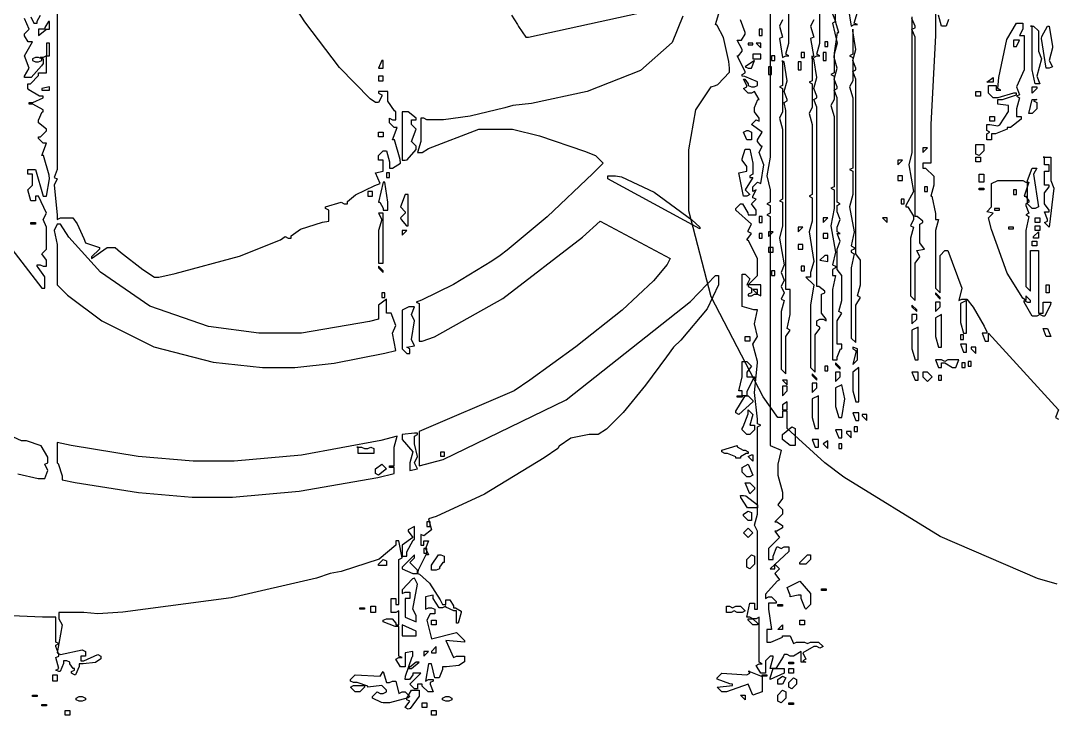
# Model space of a CAD drawing. Extents: x 97 to 264, y 28 to 329.
# Drawn here: x 111.14 to 134.57, y 184.4 to 200.11 of the extents above; entities that cross this region are included whole.
import ezdxf

# ---------------------------------------------------------------- set-up
doc = ezdxf.new("R2010")
doc.units = 0
doc.header["$MEASUREMENT"] = 0

msp = doc.modelspace()

# ---------------------------------------------------------------- linework, layer by layer
at = {"color": 32}
for points in [[(128.375, 200.131), (128.305, 199.989), (128.375, 199.742), (128.305, 199.708), (128.375, 199.283), (128.447, 199.319), (128.517, 199.319), (128.447, 199.355), (128.517, 199.602), (128.517, 202.635)], [(129.505, 200.272), (129.576, 200.095), (129.505, 200.061), (129.61, 199.602), (129.54, 199.355), (129.54, 198.931), (129.469, 198.896), (129.54, 198.86), (129.54, 198.331), (129.469, 198.191), (129.54, 197.944), (129.54, 196.357), (129.469, 196.321), (129.54, 196.285), (129.54, 195.862), (129.469, 195.475), (129.576, 194.874), (129.505, 194.593), (129.576, 194.557), (129.576, 194.521), (129.505, 194.487), (129.505, 194.345), (129.576, 194.345), (129.505, 194.028), (129.505, 192.44), (129.61, 192.44), (129.61, 192.502), (129.689, 192.687), (129.716, 192.687), (129.716, 192.793), (129.61, 192.793), (129.61, 193.322), (129.716, 193.499), (129.646, 193.535), (129.716, 193.781), (129.716, 194.345), (129.61, 194.487), (129.61, 194.946), (129.682, 195.122), (129.61, 195.298), (129.682, 195.298), (129.61, 195.333), (129.61, 195.439), (129.682, 195.615), (129.61, 195.792), (129.61, 195.932), (129.682, 195.968), (129.61, 196.004), (129.61, 198.367), (129.54, 198.544), (129.61, 198.578), (129.61, 198.614), (129.54, 198.79), (129.61, 199.037), (129.54, 199.283), (129.548, 199.382), (129.621, 199.849), (129.646, 199.849), (129.576, 200.095), (129.576, 201.859)], [(111.971, 201.683), (111.971, 196.744), (111.901, 196.567), (111.971, 196.533), (111.901, 196.391), (111.971, 195.721), (111.971, 195.615), (112.043, 195.651), (112.29, 195.651), (112.321, 195.651), (112.42, 195.515), (112.571, 195.184), (112.606, 195.086), (112.925, 194.98), (112.925, 194.946), (112.748, 194.769), (112.748, 194.733), (113.101, 194.98), (113.278, 194.98), (113.4, 194.875), (113.903, 194.487), (114.173, 194.31), (114.264, 194.31), (114.635, 194.39), (116.09, 194.783), (117.016, 195.156), (117.122, 195.227), (117.192, 195.192), (117.263, 195.192), (117.263, 195.245), (117.474, 195.4), (117.968, 195.553), (118.11, 195.579), (118.11, 195.828), (118.04, 195.862), (118.04, 195.898), (118.393, 196.004), (118.463, 195.968), (118.533, 195.968), (118.533, 196.019), (118.718, 196.172), (119.151, 196.383), (119.275, 196.427), (119.169, 196.674), (119.345, 196.71), (119.345, 196.956), (119.239, 196.956), (119.239, 197.062), (119.345, 197.167), (119.415, 197.167), (119.485, 196.92), (119.485, 196.78), (119.556, 196.78), (119.732, 196.886), (119.723, 196.974), (119.597, 197.415), (119.556, 197.415), (119.662, 197.696), (119.592, 197.696), (119.485, 197.802), (119.485, 197.908), (119.556, 197.872), (119.628, 197.872), (119.628, 198.049), (119.6, 198.077), (119.451, 198.296), (119.451, 198.367), (119.451, 198.508), (119.239, 198.508), (119.239, 198.473), (119.309, 198.438), (119.309, 198.402), (119.239, 198.261), (119.169, 198.261), (119.045, 198.349), (118.351, 199.051), (117.571, 200.087), (117.405, 200.342)], [(129.081, 200.131), (129.01, 199.989), (129.081, 199.742), (129.01, 199.708), (129.081, 199.283), (129.153, 199.319), (129.223, 199.319), (129.153, 199.355), (129.223, 199.602), (129.223, 201.648)], [(122.246, 200.237), (122.378, 200.025), (122.404, 199.981), (122.569, 199.742), (122.626, 199.742), (126.048, 200.484)], [(128.094, 200.308), (128.094, 197.026), (128.022, 196.603), (128.094, 196.285), (128.094, 196.004), (128.022, 195.968), (128.094, 195.932), (128.094, 195.756), (128.022, 195.721), (128.094, 195.685), (128.094, 190.5), (128.341, 190.394), (128.271, 190.077), (128.271, 189.83), (128.375, 189.442), (128.375, 189.301), (128.271, 189.159), (128.375, 189.053), (128.375, 188.948), (128.199, 188.772), (128.243, 188.772), (128.375, 188.693), (128.375, 188.666), (128.375, 188.64), (128.243, 188.56), (128.199, 188.56), (128.305, 188.419), (128.058, 188.171), (128.058, 187.924), (128.165, 187.924), (128.165, 187.996), (128.243, 188.207), (128.271, 188.207), (128.341, 188.171), (128.411, 188.207), (128.517, 188.207), (128.517, 188.101), (128.094, 187.714), (128.199, 187.714), (128.199, 187.818), (128.305, 187.714), (128.199, 187.608), (128.305, 187.465), (128.251, 187.431), (127.988, 187.14), (127.988, 187.042), (128.058, 187.078), (128.129, 187.078), (128.235, 186.972), (128.235, 186.936), (128.058, 186.936), (128.058, 186.796), (128.129, 186.337), (128.022, 186.337), (128.022, 186.054), (128.111, 186.054), (128.375, 186.162), (128.375, 186.196), (128.552, 186.196), (128.623, 186.02), (128.694, 186.054), (128.87, 186.054), (128.94, 186.02), (129.01, 186.054), (129.187, 186.054), (129.293, 185.95), (129.223, 185.914), (129.153, 185.95), (129.081, 185.95), (128.834, 185.808), (128.904, 185.667), (128.834, 185.631), (128.904, 185.597), (128.8, 185.597), (128.8, 185.844), (128.623, 185.738), (128.552, 185.738), (128.481, 185.773), (128.411, 185.773), (128.393, 185.721), (128.221, 185.455), (128.165, 185.455), (128.094, 185.455), (128.165, 185.702), (128.165, 185.738), (128.094, 185.738), (127.988, 185.631), (127.988, 185.349), (127.882, 185.349), (127.776, 185.525), (127.846, 185.561), (127.918, 185.561), (127.846, 185.597), (127.846, 186.619), (127.776, 186.583), (127.706, 186.583), (127.635, 186.619), (127.565, 186.619), (127.635, 186.936), (127.742, 186.936), (127.742, 186.796), (127.812, 186.796), (127.812, 188.56), (127.742, 188.7), (127.812, 188.948), (127.812, 190.923), (127.882, 190.959), (127.812, 190.993), (127.812, 191.099), (127.742, 191.699), (127.812, 192.37), (127.812, 192.404), (127.706, 192.793), (127.812, 192.969), (127.742, 193.252), (127.812, 193.569), (127.724, 193.569), (127.459, 193.649), (127.459, 193.675), (127.459, 194.381), (127.529, 194.381), (127.635, 194.274), (127.565, 194.134), (127.609, 194.143), (127.812, 194.349), (127.812, 194.417), (127.812, 194.593), (127.812, 194.735), (127.609, 195.13), (127.565, 195.156), (127.67, 195.298), (127.599, 195.333), (127.599, 195.369), (127.67, 195.509), (127.317, 195.828), (127.317, 195.862), (127.423, 195.968), (127.467, 195.968), (127.59, 195.766), (127.599, 195.721), (127.776, 195.721), (127.776, 195.828), (127.67, 195.968), (127.776, 196.074), (127.706, 196.108), (127.706, 196.144), (127.776, 196.285), (127.706, 196.251), (127.706, 196.357), (127.812, 196.461), (127.882, 196.427), (127.952, 196.85), (127.846, 197.133), (127.918, 197.273), (127.89, 197.273), (127.812, 197.381), (127.812, 197.415), (127.918, 197.592), (127.67, 197.768), (127.776, 197.872), (127.846, 197.838), (127.846, 197.908), (127.742, 198.049), (127.742, 198.085), (127.742, 198.147), (127.82, 198.331), (127.846, 198.331), (127.742, 198.508), (127.67, 198.473), (127.599, 198.473), (127.493, 198.578), (127.565, 198.614), (127.565, 198.65), (127.493, 198.79), (127.52, 198.79), (127.599, 198.686), (127.599, 198.65), (127.67, 198.614), (127.742, 198.614), (127.812, 198.65), (127.812, 198.684), (127.812, 198.728), (127.52, 198.852), (127.459, 198.86), (127.459, 198.896), (127.529, 198.931), (127.529, 198.967), (127.353, 199.319), (127.379, 199.319), (127.459, 199.426), (127.459, 199.46), (127.353, 199.672), (127.423, 199.672), (127.449, 199.672), (127.529, 199.805), (127.529, 199.849), (127.423, 200.131)], [(129.858, 200.414), (129.928, 199.989), (129.999, 200.025), (130.069, 200.025), (129.999, 200.061), (130.069, 200.308)], [(131.833, 200.484), (131.833, 199.778), (131.727, 197.768), (131.727, 196.886), (131.55, 196.886), (131.55, 196.78), (131.612, 196.78), (131.798, 196.595), (131.798, 196.533), (131.798, 196.391), (131.727, 196.144), (131.753, 196.144), (131.833, 195.748), (131.833, 195.615), (131.903, 195.615), (131.833, 195.369), (131.833, 194.064), (131.939, 193.958), (131.939, 194.804), (132.045, 194.91), (132.115, 194.91), (132.432, 194.064), (132.362, 193.781), (132.432, 193.815), (132.504, 193.815), (132.548, 193.815), (132.684, 193.631), (132.935, 193.199), (132.997, 193.076), (132.997, 193.04), (132.891, 193.04), (132.961, 192.863), (133.033, 192.863), (133.033, 193.04), (134.621, 191.312), (134.549, 191.135), (134.621, 191.099)], [(110.632, 195.333), (111.618, 194.064), (111.69, 194.064), (111.69, 194.24), (111.69, 194.32), (111.54, 194.531), (111.514, 194.557), (111.514, 194.593), (111.584, 194.593), (111.654, 194.557), (111.724, 194.557), (111.724, 194.697), (111.618, 194.84), (111.724, 194.946), (111.724, 195.439), (111.654, 195.615), (111.724, 195.756), (111.548, 196.144), (111.478, 196.144), (111.478, 196.038), (111.372, 196.038), (111.301, 196.285), (111.408, 196.391), (111.408, 196.638), (111.301, 196.638), (111.301, 196.744), (111.478, 196.744), (111.654, 196.144), (111.724, 196.144), (111.795, 196.533), (111.785, 196.621), (111.66, 197.062), (111.618, 197.062), (111.724, 197.343), (111.654, 197.343), (111.548, 197.449), (111.548, 197.485), (111.592, 197.485), (111.724, 197.618), (111.724, 197.662), (111.548, 197.802), (111.548, 197.864), (111.627, 198.049), (111.654, 198.049), (111.654, 198.093), (111.416, 198.225), (111.337, 198.225), (111.337, 198.261), (111.416, 198.261), (111.654, 198.367), (111.654, 198.402), (111.566, 198.402), (111.327, 198.552), (111.301, 198.578), (111.301, 198.684), (111.362, 198.684), (111.548, 198.87), (111.548, 198.931), (111.724, 198.931), (111.724, 199.319), (111.654, 199.283), (111.584, 199.283), (111.654, 199.249), (111.654, 199.143), (111.61, 199.091), (111.379, 198.826), (111.301, 198.826), (111.231, 198.826), (111.231, 198.86), (111.337, 199.037), (111.231, 199.319), (111.408, 199.636), (111.337, 199.636), (111.31, 199.636), (111.231, 199.769), (111.231, 199.813), (111.337, 199.919), (111.231, 200.165)], [(126.118, 200.215), (125.878, 199.62), (125.16, 198.985), (123.96, 198.509), (122.698, 198.243), (122.273, 198.191), (122.097, 198.138), (121.311, 197.952), (120.709, 197.872), (120.51, 197.872), (120.333, 197.872), (120.261, 197.908), (120.191, 197.908), (120.191, 197.379), (120.121, 197.133), (120.227, 197.133), (120.367, 197.221), (121.504, 197.662), (121.885, 197.662), (122.061, 197.662), (122.265, 197.662), (122.877, 197.507), (123.895, 197.16), (124.142, 197.062), (124.318, 196.886), (124.088, 196.657), (123.049, 195.673), (122.149, 194.919), (121.991, 194.804), (121.797, 194.671), (120.933, 194.142), (120.208, 193.789), (120.085, 193.745), (120.157, 193.711), (120.157, 192.863), (120.227, 192.863), (120.5, 192.961), (122.052, 193.825), (123.851, 195.218), (124.248, 195.579), (125.835, 194.733), (125.767, 194.595), (125.458, 194.23), (124.745, 193.565), (123.697, 192.735), (122.658, 191.978), (122.308, 191.735), (120.157, 190.817), (120.157, 190.041), (120.702, 190.183), (123.48, 191.532), (126.294, 193.763), (126.86, 194.345), (126.93, 194.345), (126.93, 194.31), (126.93, 194.133), (126.669, 193.596), (126.073, 192.883), (125.906, 192.723), (125.753, 192.507), (125.277, 191.864), (124.773, 191.245), (124.393, 190.872), (124.204, 190.747), (124.142, 190.747), (124.003, 190.747), (123.587, 190.668), (123.322, 190.483), (123.296, 190.43), (122.987, 190.219), (121.632, 189.398), (120.544, 188.896), (120.367, 188.842), (120.438, 188.596), (120.261, 188.454), (120.191, 188.49), (120.191, 188.243), (120.261, 188.243), (120.261, 188.347), (120.367, 188.347), (120.297, 188.171), (120.367, 188.031), (120.305, 188.031), (120.137, 187.679), (120.121, 187.608), (120.165, 187.591), (120.39, 187.387), (120.632, 187.008), (120.686, 186.902), (120.756, 186.902), (120.756, 187.008), (120.826, 187.008), (120.852, 187.008), (120.933, 186.876), (120.933, 186.832), (120.977, 186.832), (121.109, 186.753), (121.109, 186.726), (121.039, 186.479), (121.003, 186.479), (121.003, 186.76), (120.941, 186.76), (120.756, 186.84), (120.756, 186.866), (120.686, 186.832), (120.65, 186.832), (120.606, 186.832), (120.474, 187.042), (120.474, 187.113), (120.297, 187.078), (120.297, 186.796), (120.367, 186.832), (120.438, 186.832), (120.51, 186.796), (120.51, 186.69), (120.403, 186.69), (120.333, 186.549), (120.438, 186.126), (121.003, 186.267), (121.179, 186.09), (121.179, 186.054), (120.756, 186.09), (120.933, 185.702), (121.003, 185.738), (121.179, 185.738), (121.179, 185.631), (121.179, 185.605), (121.051, 185.523), (120.777, 185.491), (120.686, 185.491), (120.686, 185.43), (120.606, 185.244), (120.58, 185.244), (120.51, 185.244), (120.438, 185.561), (120.367, 185.561), (120.297, 185.172), (120.367, 185.208), (120.474, 185.208), (120.474, 185.172), (120.403, 185.138), (120.403, 185.102), (120.474, 184.926), (120.403, 184.926), (120.359, 184.926), (120.227, 185.058), (120.227, 185.102), (120.121, 185.102), (120.121, 184.996), (120.051, 184.996), (119.944, 185.102), (120.191, 185.349), (120.015, 185.349), (120.015, 185.315), (119.935, 185.208), (119.908, 185.208), (119.838, 185.208), (119.847, 185.28), (119.997, 185.721), (120.015, 185.738), (120.015, 185.844), (119.838, 185.808), (119.838, 185.491), (119.732, 185.491), (119.628, 185.667), (119.698, 185.702), (119.768, 185.702), (119.698, 185.738), (119.698, 186.407), (119.61, 186.407), (119.345, 186.515), (119.345, 186.549), (119.415, 186.583), (119.521, 186.583), (119.548, 186.583), (119.628, 186.479), (119.628, 186.443), (119.698, 186.443), (119.698, 186.76), (119.628, 186.726), (119.521, 186.726), (119.521, 187.042), (119.628, 187.042), (119.628, 186.902), (119.698, 186.902), (119.698, 187.924), (119.768, 187.96), (119.698, 188.347), (119.628, 188.347), (119.628, 188.243), (119.255, 187.926), (118.392, 187.652), (118.145, 187.608), (117.836, 187.503), (115.9, 187.056), (113.453, 186.734), (112.889, 186.69), (112.572, 186.726), (112.007, 186.726), (112.007, 186.583), (112.077, 186.443), (111.971, 185.808), (112.043, 185.773), (112.536, 185.878), (112.606, 185.844), (112.606, 185.738), (112.5, 185.738), (112.5, 185.631), (112.572, 185.631), (112.889, 185.773), (112.959, 185.738), (112.959, 185.702), (112.959, 185.675), (112.831, 185.593), (112.557, 185.561), (112.466, 185.561), (112.466, 185.5), (112.386, 185.315), (112.36, 185.315), (112.29, 185.349), (112.29, 185.385), (112.36, 185.421), (112.36, 185.455), (112.332, 185.455), (112.254, 185.563), (112.254, 185.597), (112.183, 185.631), (112.113, 185.631), (112.113, 185.571), (112.033, 185.385), (112.007, 185.385), (111.937, 185.421), (112.007, 185.455), (111.937, 185.702), (112.007, 185.738), (112.007, 185.773), (111.937, 185.95), (111.937, 185.984), (112.007, 186.02), (111.937, 186.054), (111.937, 186.619), (111.867, 186.619), (111.635, 186.619), (110.944, 186.651)], [(111.372, 200.201), (111.442, 200.061), (111.514, 200.061), (111.514, 200.105), (111.592, 200.237)], [(134.585, 187.361), (134.144, 187.493), (131.943, 188.445), (129.76, 189.786), (129.329, 190.111), (128.481, 190.889), (128.481, 191.276), (128.375, 191.276), (128.375, 191.135), (128.271, 191.135), (127.934, 191.604), (126.762, 193.865), (126.258, 195.812), (126.258, 196.461), (126.258, 196.886), (126.258, 197.189), (126.413, 198.098), (126.762, 198.615), (126.86, 198.65), (126.912, 198.668), (127.176, 198.945), (127.176, 199.037), (127.158, 199.187), (127.044, 199.73), (126.894, 200.008), (126.86, 200.025), (126.938, 200.273)], [(131.304, 200.201), (131.304, 197.133), (131.233, 196.85), (131.34, 196.251), (131.163, 195.932), (131.163, 195.898), (131.207, 195.898), (131.34, 195.687), (131.34, 195.615), (131.269, 195.475), (131.34, 195.439), (131.269, 195.192), (131.269, 193.887), (131.374, 193.781), (131.374, 194.627), (131.48, 194.769), (131.41, 194.91), (131.586, 194.946), (131.48, 195.086), (131.48, 195.509), (131.55, 195.545), (131.55, 195.581), (131.418, 195.685), (131.374, 195.685), (131.374, 199.742), (131.304, 199.919), (131.374, 199.955), (131.374, 199.989), (131.304, 200.165)], [(132.132, 200.139), (132.079, 199.989), (131.975, 199.989), (131.903, 200.237)], [(111.081, 189.861), (111.537, 189.758), (111.69, 189.758), (111.76, 189.935), (111.69, 190.077), (111.76, 190.111), (111.76, 190.147), (111.76, 190.235), (111.604, 190.496), (111.271, 190.606), (111.161, 190.606), (109.996, 191.135)]]:
    msp.add_lwpolyline(points, dxfattribs=at)
for points in [[(111.548, 199.919), (111.548, 199.778), (111.724, 199.919), (111.795, 199.919), (111.795, 200.095), (111.768, 200.095), (111.69, 199.963), (111.69, 199.919), (111.548, 199.919)], [(133.739, 200.061), (133.809, 200.061), (133.809, 199.919), (133.739, 199.778), (133.843, 199.778), (133.843, 199.003), (133.667, 198.614), (133.739, 198.438), (133.667, 198.402), (133.739, 198.367), (133.667, 198.121), (133.667, 197.944), (133.773, 197.944), (133.773, 197.882), (133.535, 197.696), (133.456, 197.696), (133.456, 197.662), (133.192, 197.556), (133.103, 197.556), (133.103, 197.415), (132.997, 197.415), (132.997, 197.556), (133.067, 197.592), (132.997, 197.626), (132.997, 197.768), (133.067, 197.768), (133.244, 197.732), (133.288, 197.759), (133.49, 198.057), (133.49, 198.155), (133.49, 198.191), (133.244, 198.225), (133.244, 198.331), (133.349, 198.331), (133.667, 198.439), (133.667, 198.473), (133.597, 198.473), (133.244, 198.367), (133.138, 198.367), (133.033, 198.473), (133.033, 198.65), (133.21, 198.65), (133.21, 198.544), (133.314, 198.544), (133.244, 198.578), (133.27, 198.826), (133.451, 199.69), (133.666, 200.061), (133.739, 200.061)], [(127.846, 199.778), (127.918, 199.778), (127.918, 199.919), (127.846, 199.919), (127.846, 199.778)], [(129.963, 199.919), (129.963, 199.355), (129.892, 199.319), (129.963, 199.283), (129.963, 198.754), (129.892, 198.614), (129.963, 198.367), (129.963, 196.78), (129.892, 196.744), (129.963, 196.71), (129.963, 196.18), (129.892, 195.898), (129.999, 195.333), (129.928, 195.016), (129.999, 194.98), (129.999, 194.946), (129.928, 194.91), (129.928, 194.874), (129.999, 194.84), (129.928, 194.521), (129.928, 192.933), (130.035, 192.829), (130.035, 193.675), (130.139, 193.851), (130.069, 193.887), (130.139, 194.134), (130.139, 194.697), (130.035, 194.84), (130.035, 198.79), (129.963, 198.967), (130.035, 199.003), (130.035, 199.037), (129.963, 199.213), (130.035, 199.46), (129.963, 199.885), (129.963, 199.919)], [(133.985, 199.989), (134.056, 199.989), (134.162, 199.885), (134.162, 199.426), (134.232, 199.249), (134.126, 198.86), (134.196, 198.684), (134.092, 198.684), (134.02, 199.003), (134.02, 199.989), (133.985, 199.989)], [(134.408, 199.989), (134.479, 199.532), (134.479, 199.496), (134.408, 199.213), (134.479, 199.073), (134.408, 199.037), (134.338, 199.037), (134.232, 199.708), (134.24, 199.752), (134.366, 199.989), (134.408, 199.989)], [(111.724, 199.319), (111.795, 199.319), (111.795, 199.602), (111.724, 199.602), (111.724, 199.319)], [(127.599, 199.602), (127.599, 199.566), (127.706, 199.566), (127.706, 199.602), (127.599, 199.602)], [(127.776, 199.602), (127.882, 199.496), (127.882, 199.602), (127.776, 199.602)], [(129.329, 199.532), (129.399, 199.532), (129.399, 199.636), (129.329, 199.636), (129.329, 199.532)], [(133.597, 199.672), (133.597, 199.532), (133.667, 199.532), (133.739, 199.672), (133.597, 199.672)], [(127.706, 199.249), (127.882, 199.249), (127.882, 199.355), (127.706, 199.355), (127.706, 199.249)], [(128.8, 199.39), (128.8, 199.283), (128.87, 199.283), (128.87, 199.39), (128.8, 199.39)], [(129.293, 199.213), (129.363, 199.213), (129.363, 199.39), (129.293, 199.39), (129.293, 199.213)], [(111.478, 199.283), (111.408, 199.249), (111.408, 199.213), (111.478, 199.179), (111.548, 199.179), (111.618, 199.213), (111.618, 199.249), (111.548, 199.283), (111.478, 199.283)], [(119.309, 199.213), (119.239, 199.037), (119.345, 199.037), (119.345, 199.213), (119.309, 199.213)], [(127.529, 199.073), (127.599, 199.037), (127.67, 199.037), (127.742, 199.213), (127.529, 199.073)], [(128.129, 199.319), (128.129, 199.213), (128.199, 199.213), (128.199, 199.319), (128.129, 199.319)], [(128.375, 199.213), (128.375, 198.65), (128.305, 198.614), (128.375, 198.578), (128.375, 198.049), (128.305, 197.908), (128.375, 197.662), (128.375, 196.074), (128.305, 196.038), (128.375, 196.004), (128.375, 195.475), (128.305, 195.192), (128.411, 194.593), (128.341, 194.417), (128.411, 194.24), (128.341, 194.098), (128.411, 193.958), (128.341, 193.815), (128.411, 193.781), (128.341, 193.535), (128.341, 192.228), (128.447, 192.123), (128.447, 192.969), (128.552, 193.11), (128.481, 193.146), (128.552, 193.463), (128.552, 194.028), (128.447, 194.028), (128.447, 198.085), (128.411, 198.261), (128.481, 198.297), (128.481, 198.331), (128.411, 198.508), (128.481, 198.754), (128.411, 199.179), (128.375, 199.179), (128.375, 199.213)], [(128.728, 199.003), (128.8, 199.003), (128.8, 199.179), (128.728, 199.179), (128.728, 199.003)], [(129.046, 199.319), (129.046, 198.754), (128.976, 198.72), (129.046, 198.684), (129.046, 198.155), (128.976, 198.015), (129.046, 197.768), (129.046, 196.18), (128.976, 196.144), (129.046, 196.108), (129.046, 195.579), (128.976, 195.333), (129.081, 194.663), (129.01, 194.417), (129.01, 194.31), (128.904, 194.31), (129.081, 194.134), (129.01, 193.675), (129.01, 192.264), (129.117, 192.158), (129.117, 193.005), (129.223, 193.146), (129.223, 193.182), (129.153, 193.216), (129.153, 193.322), (129.223, 193.358), (129.293, 193.358), (129.363, 193.322), (129.363, 193.358), (129.257, 193.499), (129.257, 193.922), (129.329, 193.958), (129.329, 193.993), (129.197, 194.098), (129.153, 194.098), (129.153, 198.155), (129.081, 198.331), (129.153, 198.367), (129.153, 198.402), (129.081, 198.578), (129.153, 198.826), (129.081, 199.249), (129.046, 199.249), (129.046, 199.319)], [(128.058, 198.896), (128.129, 198.896), (128.129, 199.073), (128.058, 199.073), (128.058, 198.896)], [(119.239, 198.86), (119.239, 198.754), (119.345, 198.754), (119.345, 198.86), (119.239, 198.86)], [(133.138, 198.826), (133.138, 198.72), (132.997, 198.72), (133.138, 198.826)], [(111.618, 198.578), (111.618, 198.544), (111.795, 198.544), (111.795, 198.614), (111.618, 198.578)], [(132.751, 198.508), (132.857, 198.508), (132.857, 198.402), (132.751, 198.402), (132.751, 198.508)], [(134.02, 198.614), (134.126, 198.614), (134.126, 198.578), (134.02, 198.473), (134.02, 198.614)], [(134.02, 198.331), (134.126, 198.331), (134.056, 198.297), (134.126, 198.261), (134.126, 198.121), (134.02, 198.015), (133.949, 198.015), (134.02, 198.331)], [(119.768, 198.015), (119.768, 196.956), (119.838, 196.956), (119.882, 196.966), (120.085, 197.197), (120.085, 197.273), (119.98, 197.379), (120.085, 197.662), (119.98, 197.768), (119.98, 197.872), (120.085, 197.872), (120.085, 197.908), (119.908, 198.049), (119.768, 198.049), (119.768, 198.015)], [(133.067, 197.944), (133.174, 197.944), (133.174, 197.838), (133.067, 197.838), (133.067, 197.944)], [(119.239, 197.592), (119.345, 197.592), (119.345, 197.485), (119.239, 197.485), (119.239, 197.592)], [(127.599, 197.626), (127.67, 197.592), (127.67, 197.415), (127.565, 197.415), (127.493, 197.592), (127.565, 197.626), (127.599, 197.626)], [(131.55, 197.239), (131.55, 197.133), (131.656, 197.239), (131.55, 197.239)], [(132.751, 197.309), (132.927, 197.309), (132.927, 197.167), (132.821, 197.062), (132.751, 197.097), (132.751, 197.309)], [(127.529, 197.203), (127.635, 197.203), (127.706, 196.886), (127.706, 196.638), (127.635, 196.603), (127.635, 196.567), (127.706, 196.567), (127.529, 196.285), (127.635, 196.18), (127.565, 196.144), (127.493, 196.144), (127.389, 196.674), (127.565, 196.71), (127.565, 196.814), (127.459, 196.956), (127.459, 196.99), (127.529, 197.203)], [(132.751, 197.026), (132.857, 197.026), (132.857, 196.92), (132.751, 196.92), (132.751, 197.026)], [(134.268, 197.026), (134.444, 197.026), (134.444, 196.497), (134.515, 196.321), (134.408, 195.439), (134.302, 195.545), (134.372, 195.579), (134.372, 195.615), (134.302, 195.792), (134.408, 195.792), (134.408, 195.828), (134.302, 195.968), (134.302, 196.215), (134.408, 196.357), (134.408, 196.391), (134.302, 196.391), (134.302, 196.71), (134.408, 196.71), (134.408, 196.85), (134.302, 196.85), (134.302, 197.026), (134.268, 197.026)], [(130.987, 196.956), (130.987, 196.85), (131.093, 196.956), (130.987, 196.956)], [(134.02, 196.78), (134.126, 196.78), (134.056, 196.638), (134.162, 195.898), (134.092, 195.862), (134.02, 195.862), (133.915, 195.968), (133.915, 196.497), (134.02, 196.78)], [(119.415, 196.567), (119.485, 196.567), (119.485, 196.674), (119.415, 196.674), (119.415, 196.567)], [(124.424, 196.603), (124.601, 196.603), (124.733, 196.577), (125.473, 196.233), (126.321, 195.607), (126.507, 195.439), (126.507, 195.403), (124.424, 196.533), (124.424, 196.603)], [(130.987, 196.497), (131.093, 196.497), (131.093, 196.603), (130.987, 196.603), (130.987, 196.497)], [(132.821, 196.638), (132.927, 196.638), (132.927, 196.461), (132.821, 196.461), (132.821, 196.638)], [(119.345, 196.461), (119.239, 196.004), (119.265, 196.004), (119.345, 195.872), (119.345, 195.828), (119.451, 195.828), (119.451, 196.004), (119.379, 196.461), (119.345, 196.461)], [(131.586, 196.251), (131.656, 196.251), (131.656, 196.357), (131.586, 196.357), (131.586, 196.251)], [(132.821, 196.321), (132.927, 196.321), (132.927, 196.285), (132.821, 196.285), (132.821, 196.321)], [(133.244, 196.497), (133.809, 196.497), (133.879, 196.461), (133.949, 196.461), (133.843, 196.144), (133.87, 196.144), (133.949, 196.04), (133.949, 196.004), (133.879, 195.968), (133.879, 195.932), (133.949, 195.756), (133.879, 195.721), (133.949, 195.685), (133.879, 195.369), (133.879, 194.098), (133.985, 193.992), (133.985, 194.91), (134.162, 194.91), (134.162, 193.499), (134.268, 193.499), (134.268, 193.745), (134.444, 193.745), (134.434, 193.693), (134.309, 193.428), (134.268, 193.428), (134.196, 193.463), (134.126, 193.428), (134.02, 193.428), (133.843, 193.745), (133.843, 193.781), (133.915, 193.745), (133.985, 193.745), (133.985, 193.781), (133.879, 193.887), (133.879, 193.781), (133.808, 193.835), (133.455, 194.399), (133.103, 195.387), (133.033, 195.651), (133.138, 195.756), (132.997, 195.792), (133.103, 195.898), (133.103, 196.427), (133.244, 196.497)], [(118.992, 196.144), (119.098, 196.144), (119.098, 196.251), (118.992, 196.251), (118.992, 196.144)], [(119.838, 196.18), (119.732, 195.898), (119.838, 195.792), (119.838, 195.756), (119.732, 195.651), (119.75, 195.617), (119.869, 195.475), (119.908, 195.475), (119.908, 196.18), (119.838, 196.18)], [(131.057, 195.968), (131.127, 195.968), (131.127, 196.074), (131.057, 196.074), (131.057, 195.968)], [(133.597, 196.18), (133.667, 196.18), (133.667, 196.285), (133.597, 196.285), (133.597, 196.18)], [(133.174, 195.828), (133.28, 195.828), (133.28, 195.862), (133.174, 195.862), (133.174, 195.828)], [(119.239, 195.756), (119.309, 195.615), (119.239, 195.369), (119.239, 194.627), (119.345, 194.627), (119.345, 195.756), (119.239, 195.756)], [(127.846, 195.545), (127.918, 195.545), (127.918, 195.685), (127.846, 195.685), (127.846, 195.545)], [(129.293, 195.651), (129.293, 195.545), (129.399, 195.651), (129.293, 195.651)], [(130.634, 195.651), (130.74, 195.545), (130.74, 195.651), (130.634, 195.651)], [(134.092, 195.651), (134.196, 195.651), (134.196, 195.545), (134.092, 195.545), (134.092, 195.651)], [(111.372, 195.545), (111.478, 195.545), (111.478, 195.509), (111.372, 195.509), (111.372, 195.545)], [(111.971, 195.509), (111.901, 195.369), (111.971, 195.05), (111.971, 194.134), (112.199, 193.906), (112.981, 193.321), (114.158, 192.737), (115.493, 192.384), (116.61, 192.264), (116.982, 192.264), (117.052, 192.264), (117.347, 192.264), (118.233, 192.366), (119.379, 192.591), (119.628, 192.653), (119.556, 193.04), (119.628, 193.216), (119.521, 193.499), (119.415, 193.499), (119.415, 193.815), (119.239, 193.675), (119.239, 193.358), (119.035, 193.306), (117.494, 193.04), (116.982, 193.04), (116.91, 193.04), (116.53, 193.04), (115.39, 193.193), (114.066, 193.653), (112.947, 194.425), (112.23, 195.214), (112.043, 195.509), (111.971, 195.509)], [(119.768, 195.369), (119.768, 195.263), (119.874, 195.369), (119.768, 195.369)], [(128.728, 195.439), (128.728, 195.333), (128.834, 195.439), (128.728, 195.439)], [(133.49, 195.403), (133.597, 195.403), (133.597, 195.439), (133.49, 195.439), (133.49, 195.403)], [(134.092, 195.475), (134.196, 195.475), (134.196, 195.369), (134.092, 195.369), (134.092, 195.475)], [(127.846, 195.192), (127.918, 195.192), (127.918, 195.298), (127.846, 195.298), (127.846, 195.192)], [(128.058, 195.333), (128.058, 195.227), (128.165, 195.333), (128.058, 195.333)], [(129.293, 195.192), (129.399, 195.192), (129.399, 195.298), (129.293, 195.298), (129.293, 195.192)], [(134.162, 195.333), (134.162, 195.192), (134.056, 195.192), (134.056, 195.227), (134.162, 195.333)], [(128.058, 194.874), (128.165, 194.874), (128.165, 194.98), (128.058, 194.98), (128.058, 194.874)], [(128.728, 194.946), (128.834, 194.946), (128.834, 195.05), (128.728, 195.05), (128.728, 194.946)], [(134.02, 195.122), (134.126, 195.122), (134.126, 195.016), (134.02, 195.016), (134.02, 195.122)], [(129.223, 194.697), (129.399, 194.663), (129.399, 194.804), (129.329, 194.804), (129.223, 194.697)], [(119.239, 194.557), (119.239, 194.521), (119.345, 194.417), (119.345, 194.451), (119.239, 194.557)], [(128.129, 194.345), (128.199, 194.345), (128.199, 194.451), (128.129, 194.451), (128.129, 194.345)], [(128.8, 194.451), (128.87, 194.451), (128.87, 194.557), (128.8, 194.557), (128.8, 194.451)], [(127.599, 194.098), (127.67, 194.064), (127.67, 193.958), (127.599, 193.922), (127.599, 193.887), (127.67, 193.887), (127.742, 193.922), (127.812, 193.922), (127.882, 193.887), (127.882, 194.134), (127.599, 194.134), (127.599, 194.098)], [(127.706, 194.028), (127.812, 193.922), (127.812, 194.028), (127.706, 194.028)], [(134.338, 194.134), (134.408, 194.134), (134.408, 193.958), (134.338, 193.958), (134.338, 194.134)], [(119.309, 193.851), (119.379, 193.851), (119.379, 193.958), (119.309, 193.958), (119.309, 193.851)], [(131.833, 193.958), (131.833, 193.922), (131.939, 193.815), (131.939, 193.851), (131.833, 193.958)], [(131.833, 193.711), (131.833, 193.535), (131.939, 193.639), (131.939, 193.745), (131.833, 193.745), (131.833, 193.711)], [(132.398, 193.711), (132.398, 193.286), (132.468, 193.04), (132.538, 193.04), (132.538, 193.781), (132.398, 193.711)], [(119.768, 193.535), (119.768, 192.687), (119.874, 192.581), (119.944, 192.581), (119.944, 192.687), (119.874, 192.723), (120.051, 192.757), (119.98, 192.899), (120.051, 193.322), (119.98, 193.463), (120.051, 193.639), (119.98, 193.639), (119.926, 193.639), (119.768, 193.561), (119.768, 193.535)], [(131.304, 193.675), (131.304, 193.639), (131.41, 193.535), (131.41, 193.569), (131.304, 193.675)], [(131.304, 193.428), (131.304, 193.252), (131.41, 193.358), (131.41, 193.463), (131.304, 193.463), (131.304, 193.428)], [(131.833, 193.392), (131.833, 192.969), (131.903, 192.723), (131.975, 192.723), (131.975, 193.463), (131.833, 193.392)], [(131.304, 193.11), (131.304, 192.687), (131.374, 192.44), (131.446, 192.44), (131.446, 193.182), (131.304, 193.11)], [(134.268, 193.146), (134.372, 193.146), (134.444, 192.969), (134.338, 192.969), (134.268, 193.146)], [(127.529, 192.969), (127.635, 192.969), (127.635, 192.863), (127.529, 192.863), (127.529, 192.969)], [(132.398, 192.899), (132.468, 192.899), (132.468, 193.005), (132.398, 193.005), (132.398, 192.899)], [(132.398, 192.793), (132.468, 192.617), (132.538, 192.617), (132.538, 192.793), (132.398, 192.793)], [(129.963, 192.723), (129.963, 192.687), (130.035, 192.653), (130.035, 192.617), (129.963, 192.334), (130.069, 192.44), (130.069, 192.687), (129.963, 192.723)], [(132.644, 192.723), (132.644, 192.687), (132.751, 192.581), (132.751, 192.723), (132.644, 192.723)], [(127.459, 192.404), (127.565, 192.404), (127.67, 192.3), (127.565, 192.158), (127.565, 192.052), (127.742, 192.052), (127.742, 192.017), (127.714, 192.001), (127.565, 191.722), (127.565, 191.629), (127.459, 191.629), (127.459, 191.735), (127.389, 191.735), (127.459, 192.052), (127.459, 192.404)], [(129.576, 192.37), (129.576, 192.334), (129.682, 192.228), (129.682, 192.264), (129.576, 192.37)], [(131.833, 192.44), (131.903, 192.264), (131.975, 192.264), (131.975, 192.37), (132.045, 192.37), (132.221, 192.264), (132.292, 192.264), (132.362, 192.44), (132.115, 192.44), (132.045, 192.404), (131.975, 192.44), (131.833, 192.44)], [(132.432, 192.264), (132.504, 192.264), (132.504, 192.37), (132.432, 192.37), (132.432, 192.264)], [(132.574, 192.3), (132.644, 192.3), (132.644, 192.404), (132.574, 192.404), (132.574, 192.3)], [(129.046, 192.123), (129.046, 192.088), (129.153, 191.981), (129.153, 192.017), (129.046, 192.123)], [(129.329, 192.194), (129.399, 192.194), (129.399, 192.3), (129.329, 192.3), (129.329, 192.194)], [(129.576, 192.123), (129.576, 191.947), (129.682, 192.052), (129.682, 192.158), (129.576, 192.158), (129.576, 192.123)], [(129.963, 192.158), (129.963, 191.735), (130.035, 191.488), (130.105, 191.488), (130.105, 192.264), (129.963, 192.158)], [(131.304, 192.158), (131.374, 191.981), (131.446, 191.981), (131.446, 192.158), (131.304, 192.158)], [(131.55, 192.158), (131.55, 192.052), (131.656, 191.947), (131.763, 192.052), (131.656, 192.158), (131.55, 192.158)], [(131.903, 191.981), (131.975, 191.981), (131.975, 192.088), (131.903, 192.088), (131.903, 191.981)], [(128.375, 191.981), (128.481, 191.875), (128.481, 191.981), (128.375, 191.981)], [(129.046, 191.875), (129.046, 191.699), (129.153, 191.805), (129.153, 191.911), (129.046, 191.911), (129.046, 191.875)], [(129.576, 191.805), (129.576, 191.382), (129.646, 191.135), (129.716, 191.135), (129.786, 191.558), (129.716, 191.875), (129.576, 191.805)], [(127.529, 191.629), (127.599, 191.629), (127.706, 191.522), (127.706, 191.488), (127.389, 191.206), (127.317, 191.242), (127.317, 191.276), (127.529, 191.629)], [(127.353, 191.629), (127.459, 191.629), (127.459, 191.594), (127.353, 191.594), (127.353, 191.629)], [(128.375, 191.805), (128.375, 191.629), (128.481, 191.735), (128.481, 191.841), (128.375, 191.841), (128.375, 191.805)], [(129.046, 191.558), (129.046, 191.135), (129.117, 190.889), (129.187, 190.889), (129.187, 191.629), (129.046, 191.558)], [(128.375, 191.418), (128.375, 191.312), (128.481, 191.312), (128.481, 191.488), (128.375, 191.418)], [(127.599, 191.312), (127.706, 191.206), (127.635, 190.959), (127.742, 190.959), (127.742, 190.853), (127.635, 190.747), (127.565, 190.747), (127.459, 190.853), (127.459, 190.889), (127.485, 190.924), (127.599, 191.215), (127.599, 191.312)], [(129.963, 191.242), (130.035, 191.065), (130.105, 191.065), (130.105, 191.242), (129.963, 191.242)], [(130.175, 191.206), (130.175, 191.17), (130.281, 191.065), (130.281, 191.206), (130.175, 191.206)], [(128.588, 190.923), (128.658, 190.889), (128.658, 190.5), (128.552, 190.5), (128.375, 190.64), (128.375, 190.747), (128.588, 190.923)], [(129.999, 190.817), (130.069, 190.817), (130.069, 190.923), (129.999, 190.923), (129.999, 190.817)], [(115.465, 190.147), (115.047, 190.147), (113.797, 190.253), (112.288, 190.5), (111.971, 190.57), (111.971, 190.111), (111.989, 190.095), (112.077, 189.818), (112.077, 189.724), (112.376, 189.664), (113.805, 189.437), (115.022, 189.335), (115.429, 189.335), (115.932, 189.335), (117.443, 189.468), (119.221, 189.776), (119.592, 189.865), (119.592, 190.007), (119.485, 190.007), (119.485, 190.041), (119.592, 190.041), (119.592, 190.464), (119.662, 190.712), (119.291, 190.616), (117.497, 190.285), (115.971, 190.147), (115.465, 190.147)], [(119.768, 190.747), (119.768, 190.64), (120.015, 190.36), (119.944, 190.111), (119.944, 189.935), (120.121, 189.971), (120.051, 190.111), (120.121, 190.253), (120.051, 190.536), (120.051, 190.712), (120.121, 190.747), (120.121, 190.783), (120.051, 190.783), (119.768, 190.747)], [(129.576, 190.853), (129.646, 190.676), (129.716, 190.676), (129.716, 190.853), (129.576, 190.853)], [(129.822, 190.817), (129.822, 190.783), (129.928, 190.676), (129.928, 190.817), (129.822, 190.817)], [(118.746, 190.464), (118.85, 190.464), (118.922, 190.43), (118.992, 190.43), (119.063, 190.464), (119.133, 190.43), (119.133, 190.324), (118.78, 190.324), (118.78, 190.464), (118.746, 190.464)], [(127.353, 190.5), (127.353, 190.474), (127.485, 190.394), (127.529, 190.394), (127.599, 190.36), (127.599, 190.324), (127.555, 190.324), (127.423, 190.245), (127.423, 190.217), (127.317, 190.217), (127.317, 190.245), (127.131, 190.324), (127.07, 190.324), (127, 190.36), (127, 190.394), (127.353, 190.5)], [(129.046, 190.64), (129.117, 190.464), (129.187, 190.464), (129.187, 190.64), (129.046, 190.64)], [(129.293, 190.536), (129.399, 190.43), (129.399, 190.606), (129.293, 190.536)], [(129.646, 190.536), (129.646, 190.43), (129.716, 190.43), (129.716, 190.536), (129.646, 190.536)], [(120.65, 190.36), (120.72, 190.36), (120.72, 190.253), (120.65, 190.253), (120.65, 190.36)], [(127.706, 190.288), (127.706, 190.147), (127.599, 190.253), (127.67, 190.288), (127.706, 190.288)], [(119.309, 190.077), (119.415, 189.971), (119.239, 189.83), (119.169, 189.865), (119.169, 189.971), (119.309, 190.077)], [(127.599, 190.077), (127.706, 189.83), (127.635, 189.794), (127.565, 189.794), (127.459, 189.901), (127.459, 190.007), (127.599, 190.077)], [(127.529, 189.654), (127.635, 189.654), (127.742, 189.548), (127.742, 189.512), (127.635, 189.406), (127.529, 189.654)], [(127.423, 189.371), (127.493, 189.371), (127.546, 189.363), (127.812, 189.158), (127.812, 189.089), (127.635, 189.089), (127.581, 189.089), (127.431, 189.327), (127.423, 189.371)], [(127.599, 189.019), (127.67, 188.983), (127.67, 188.806), (127.599, 188.806), (127.493, 188.913), (127.493, 188.948), (127.599, 189.019)], [(119.908, 188.596), (119.908, 188.56), (120.015, 188.419), (119.768, 188.243), (119.768, 187.995), (119.874, 187.995), (119.874, 188.093), (120.023, 188.357), (120.051, 188.383), (120.051, 188.666), (119.908, 188.596)], [(120.333, 188.666), (120.403, 188.666), (120.403, 188.772), (120.333, 188.772), (120.333, 188.666)], [(127.599, 188.63), (127.706, 188.524), (127.599, 188.419), (127.493, 188.524), (127.599, 188.63)], [(120.261, 188.067), (120.333, 188.067), (120.333, 188.171), (120.261, 188.171), (120.261, 188.067)], [(119.345, 187.924), (119.415, 187.89), (119.415, 187.784), (119.239, 187.784), (119.239, 187.818), (119.345, 187.924)], [(119.768, 187.748), (119.768, 187.714), (120.015, 187.608), (120.121, 187.608), (120.121, 187.678), (119.944, 187.854), (120.051, 187.96), (120.051, 188.031), (119.768, 187.748)], [(120.65, 188.031), (120.72, 187.995), (120.72, 187.854), (120.693, 187.854), (120.614, 187.749), (120.614, 187.714), (120.544, 187.678), (120.438, 187.678), (120.438, 187.714), (120.438, 187.793), (120.596, 188.031), (120.65, 188.031)], [(127.67, 188.031), (127.742, 187.995), (127.742, 187.818), (127.635, 187.714), (127.565, 187.748), (127.565, 187.924), (127.67, 188.031)], [(128.94, 188.031), (129.01, 188.031), (129.01, 187.924), (128.904, 187.818), (128.764, 187.818), (128.764, 187.854), (128.94, 188.031)], [(119.768, 187.149), (119.838, 187.185), (119.944, 187.185), (119.944, 187.042), (119.838, 187.042), (119.838, 186.619), (120.085, 186.513), (120.085, 186.655), (120.015, 186.796), (120.121, 187.361), (120.051, 187.501), (120.007, 187.485), (119.768, 187.233), (119.768, 187.149)], [(128.764, 187.431), (129.01, 187.149), (129.01, 186.902), (128.904, 186.796), (128.887, 186.814), (128.8, 187.039), (128.8, 187.113), (128.728, 187.113), (128.552, 187.078), (128.552, 187.113), (128.481, 187.289), (128.764, 187.431)], [(129.257, 187.255), (129.363, 187.255), (129.363, 187.219), (129.257, 187.219), (129.257, 187.255)], [(118.816, 186.832), (118.922, 186.832), (118.922, 186.796), (118.816, 186.796), (118.816, 186.832)], [(119.063, 186.866), (119.169, 186.866), (119.169, 186.726), (119.063, 186.726), (119.063, 186.866)], [(127.106, 186.866), (127.176, 186.866), (127.247, 186.832), (127.317, 186.866), (127.423, 186.866), (127.529, 186.76), (127.459, 186.726), (127.353, 186.726), (127.283, 186.76), (127.212, 186.726), (127.106, 186.726), (127.106, 186.866)], [(128.271, 186.902), (128.375, 186.902), (128.375, 186.866), (128.271, 186.866), (128.271, 186.902)], [(120.438, 186.549), (120.544, 186.549), (120.544, 186.443), (120.438, 186.443), (120.438, 186.549)], [(127.599, 186.583), (127.706, 186.583), (127.812, 186.479), (127.812, 186.443), (127.706, 186.443), (127.599, 186.549), (127.599, 186.583)], [(128.764, 186.549), (128.87, 186.549), (128.87, 186.443), (128.764, 186.443), (128.764, 186.549)], [(119.768, 186.443), (119.768, 186.196), (120.085, 186.196), (120.085, 186.303), (119.768, 186.443)], [(128.375, 186.443), (128.375, 186.337), (128.271, 186.337), (128.375, 186.443)], [(120.261, 185.844), (120.261, 185.738), (120.367, 185.844), (120.261, 185.844)], [(120.438, 185.844), (120.438, 185.808), (120.544, 185.808), (120.544, 185.95), (120.438, 185.844)], [(119.908, 185.455), (119.98, 185.455), (120.157, 185.597), (120.085, 185.597), (119.908, 185.455)], [(128.517, 185.597), (128.623, 185.597), (128.623, 185.561), (128.517, 185.561), (128.517, 185.597)], [(111.867, 185.315), (111.971, 185.315), (111.971, 185.172), (111.867, 185.172), (111.867, 185.315)], [(119.345, 185.385), (119.415, 185.138), (119.485, 185.138), (119.556, 185.172), (119.628, 185.172), (119.698, 184.892), (119.768, 184.926), (119.838, 184.926), (119.944, 184.82), (119.908, 184.793), (119.485, 184.679), (119.345, 184.679), (119.301, 184.689), (119.098, 184.788), (119.098, 184.82), (119.203, 184.926), (119.275, 184.892), (119.345, 184.892), (119.415, 184.926), (119.415, 184.962), (119.309, 185.068), (118.992, 185.032), (118.992, 185.059), (118.752, 185.138), (118.674, 185.138), (118.604, 185.172), (118.604, 185.208), (118.71, 185.315), (119.275, 185.279), (119.345, 185.385)], [(127.599, 185.385), (127.652, 185.377), (127.918, 185.277), (127.918, 185.244), (127.918, 184.926), (127.706, 184.856), (127.599, 185.102), (127.106, 184.926), (127, 184.926), (126.894, 185.032), (127.247, 185.068), (127.247, 185.102), (127.185, 185.112), (126.894, 185.211), (126.894, 185.244), (127, 185.349), (127.565, 185.315), (127.635, 185.349), (127.635, 185.385), (127.599, 185.385)], [(127.918, 185.315), (128.022, 185.315), (128.022, 185.279), (127.918, 185.279), (127.918, 185.315)], [(128.165, 185.455), (128.411, 185.455), (128.411, 185.349), (128.094, 185.208), (128.094, 185.244), (128.165, 185.455)], [(128.517, 185.455), (128.623, 185.455), (128.623, 185.349), (128.517, 185.349), (128.517, 185.455)], [(118.922, 185.068), (118.922, 185.032), (118.816, 184.926), (118.71, 184.926), (118.604, 185.032), (118.674, 185.068), (118.922, 185.068)], [(128.375, 185.279), (128.447, 185.244), (128.375, 185.102), (128.271, 185.102), (128.271, 185.208), (128.375, 185.279)], [(128.623, 185.244), (128.694, 185.208), (128.694, 185.102), (128.588, 184.996), (128.517, 185.032), (128.517, 185.138), (128.623, 185.244)], [(111.408, 184.856), (111.514, 184.856), (111.514, 184.82), (111.408, 184.82), (111.408, 184.856)], [(119.98, 184.962), (120.157, 184.962), (120.157, 184.926), (120.157, 184.829), (119.953, 184.548), (119.908, 184.539), (119.838, 184.573), (119.944, 184.715), (119.874, 184.749), (119.874, 184.785), (119.98, 184.962)], [(127.423, 184.856), (127.529, 184.856), (127.529, 184.749), (127.423, 184.856)], [(128.375, 184.962), (128.447, 184.926), (128.447, 184.785), (128.341, 184.679), (128.271, 184.715), (128.271, 184.856), (128.375, 184.962)], [(111.618, 184.643), (111.724, 184.643), (111.724, 184.609), (111.618, 184.609), (111.618, 184.643)], [(112.536, 184.82), (112.606, 184.785), (112.606, 184.749), (112.536, 184.715), (112.466, 184.715), (112.396, 184.749), (112.396, 184.785), (112.466, 184.82), (112.536, 184.82)], [(120.227, 184.679), (120.333, 184.679), (120.333, 184.573), (120.227, 184.573), (120.227, 184.679)], [(120.826, 184.82), (120.897, 184.785), (120.897, 184.749), (120.826, 184.715), (120.756, 184.715), (120.686, 184.749), (120.686, 184.785), (120.756, 184.82), (120.826, 184.82)], [(128.517, 184.679), (128.623, 184.679), (128.623, 184.643), (128.517, 184.643), (128.517, 184.679)], [(112.147, 184.503), (112.254, 184.503), (112.254, 184.397), (112.147, 184.397), (112.147, 184.503)], [(120.438, 184.503), (120.544, 184.503), (120.544, 184.397), (120.438, 184.397), (120.438, 184.503)]]:
    msp.add_lwpolyline(points, close=True, dxfattribs=at)

doc.saveas('drawing.dxf')
